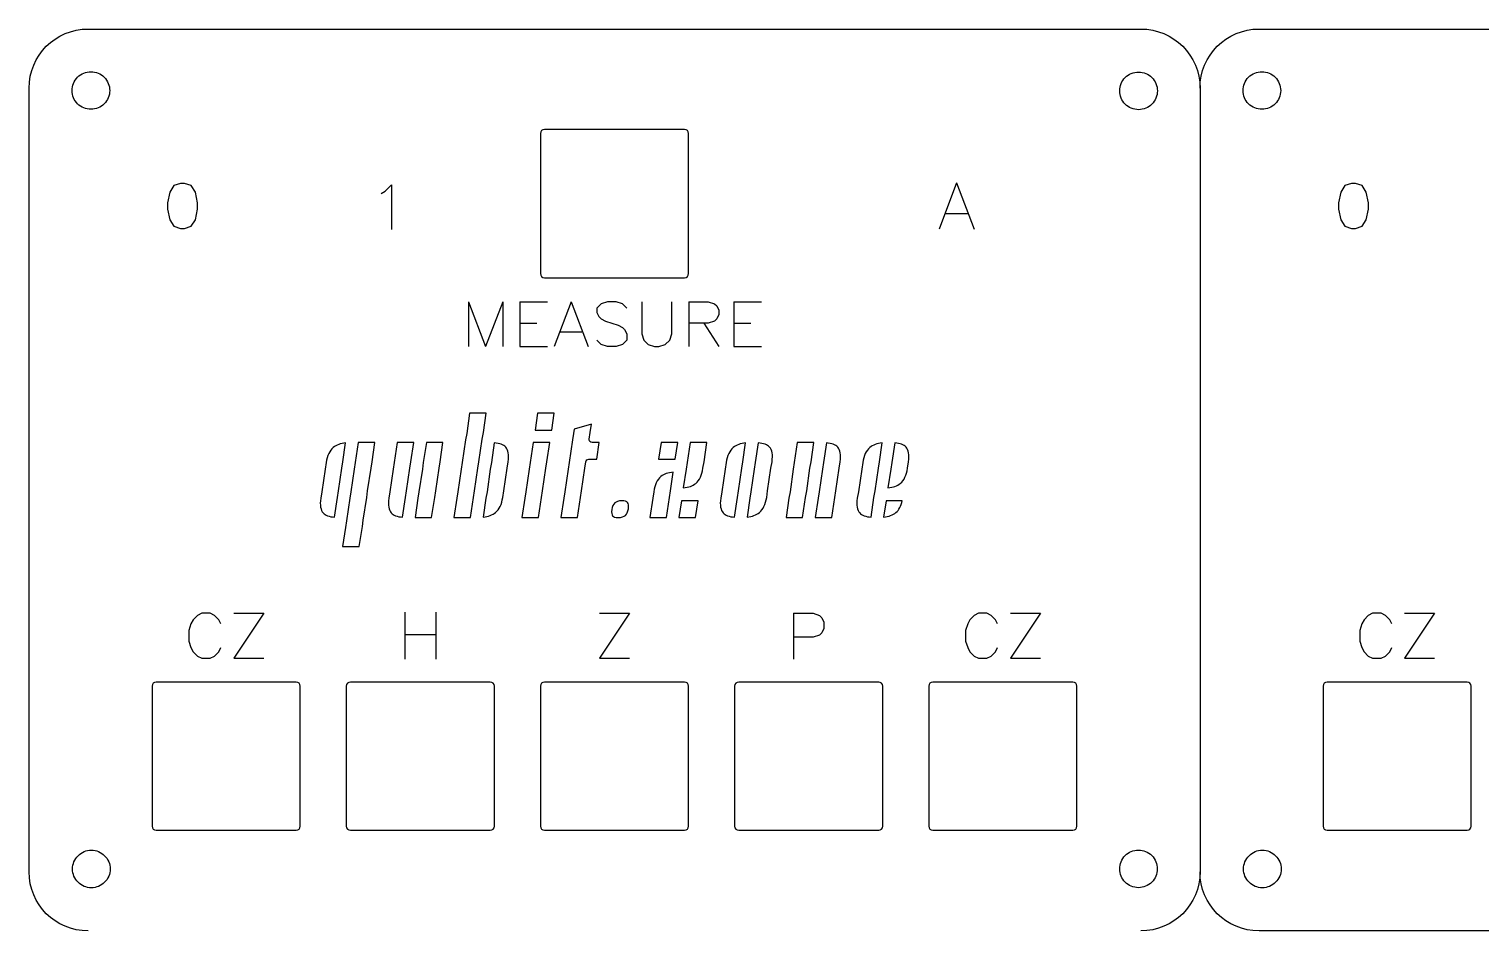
# Model space of a CAD drawing. Extents: x 0 to 498, y 0 to 383.
# Drawn here: x 0 to 123.4, y 230.1 to 306.8 of the extents above; entities that cross this region are included whole.
import ezdxf

# ---------------------------------------------------------------- set-up
doc = ezdxf.new("R2010")
doc.units = 0
doc.layers.get('0').update_dxf_attribs({"true_color": 0xffffff})

msp = doc.modelspace()

# ---------------------------------------------------------------- linework, layer by layer
at = {"color": 1, "true_color": 0xff0000}
for p, q in [((5.03, 306.8), (94.53, 306.8)), ((5.03, 306.8), (5.03, 306.8)), ((104.58, 306.8), (194.09, 306.8)), ((104.58, 306.8), (104.58, 306.8)), ((0, 235.13), (0, 301.77)), ((6.86, 301.57), (6.86, 301.57)), ((95.94, 301.54), (95.94, 301.54)), ((99.56, 301.77), (99.56, 235.13)), ((106.42, 301.57), (106.42, 301.57)), ((55.73, 298.26), (43.83, 298.26)), ((43.83, 285.65), (55.73, 285.65)), ((38.87, 274.12), (37.46, 274.12)), ((37.46, 274.12), (37.46, 274.12)), ((38.63, 272.48), (38.87, 274.12)), ((43.24, 274.12), (43.03, 272.7)), ((44.65, 274.12), (43.24, 274.12)), ((44.44, 272.7), (44.65, 274.12)), ((47.82, 273.2), (46.34, 272.77)), ((47.71, 272.48), (47.82, 273.2)), ((47.82, 273.2), (47.82, 273.2)), ((26.68, 270), (26.92, 271.6)), ((29.41, 271.64), (27.99, 271.64)), ((27.99, 271.64), (27.99, 271.64)), ((29.16, 270), (29.41, 271.64)), ((31.3, 271.64), (31.04, 269.93)), ((32.71, 271.64), (31.3, 271.64)), ((32.46, 270), (32.71, 271.64)), ((33.78, 271.64), (33.52, 269.93)), ((35.19, 271.64), (33.78, 271.64)), ((34.95, 270), (35.19, 271.64)), ((37.12, 271.86), (36.83, 269.93)), ((37.21, 272.41), (37.12, 271.86)), ((38.25, 270), (38.54, 271.93)), ((38.54, 271.93), (38.63, 272.48)), ((39.56, 271.61), (39.31, 269.93)), ((39.56, 271.61), (39.56, 271.61)), ((44.28, 271.64), (42.87, 271.64)), ((43.03, 272.7), (44.44, 272.7)), ((44.03, 270), (44.28, 271.64)), ((46.21, 271.86), (45.92, 269.93)), ((46.29, 272.41), (46.21, 271.86)), ((46.34, 272.77), (46.29, 272.41)), ((47.63, 271.93), (47.71, 272.48)), ((48.27, 270.22), (48.48, 271.64)), ((53.74, 271.64), (53.53, 270.22)), ((55.15, 271.64), (53.74, 271.64)), ((54.94, 270.22), (55.15, 271.64)), ((57.63, 271.64), (56.21, 271.64)), ((56.21, 271.64), (56.21, 271.64)), ((57.39, 270), (57.63, 271.64)), ((60.69, 270), (60.93, 271.6)), ((62, 271.61), (61.74, 269.93)), ((62, 271.61), (62, 271.61)), ((65.32, 271.64), (65.06, 269.93)), ((66.73, 271.64), (65.32, 271.64)), ((66.49, 270), (66.73, 271.64)), ((67.79, 271.61), (67.54, 269.93)), ((67.79, 271.61), (67.79, 271.61)), ((72.3, 270), (72.54, 271.6)), ((73.61, 271.61), (73.36, 269.93)), ((73.61, 271.61), (73.61, 271.61)), ((25.18, 269.38), (24.89, 267.45)), ((25.26, 269.93), (25.18, 269.38)), ((26.31, 267.52), (26.6, 269.45)), ((26.6, 269.45), (26.68, 270)), ((27.65, 269.38), (27.36, 267.45)), ((27.74, 269.93), (27.65, 269.38)), ((28.79, 267.52), (29.08, 269.45)), ((29.08, 269.45), (29.16, 270)), ((30.96, 269.38), (30.67, 267.45)), ((31.04, 269.93), (30.96, 269.38)), ((32.38, 269.45), (32.46, 270)), ((33.44, 269.38), (33.15, 267.45)), ((33.52, 269.93), (33.44, 269.38)), ((34.86, 269.45), (34.95, 270)), ((36.75, 269.38), (36.46, 267.45)), ((36.83, 269.93), (36.75, 269.38)), ((38.17, 269.45), (38.25, 270)), ((39.22, 269.38), (38.94, 267.45)), ((39.31, 269.93), (39.22, 269.38)), ((40.36, 267.52), (40.65, 269.45)), ((40.65, 269.45), (40.73, 270)), ((42.53, 269.38), (42.24, 267.45)), ((42.61, 269.93), (42.53, 269.38)), ((43.66, 267.52), (43.95, 269.45)), ((43.95, 269.45), (44.03, 270)), ((45.83, 269.38), (45.55, 267.45)), ((45.92, 269.93), (45.83, 269.38)), ((46.97, 267.52), (47.25, 269.45)), ((47.25, 269.45), (47.34, 270)), ((47.59, 270.22), (48.27, 270.22)), ((53.53, 270.22), (54.94, 270.22)), ((54.53, 267.52), (54.77, 269.12)), ((54.77, 269.12), (54.77, 269.12)), ((55.88, 269.38), (55.63, 267.78)), ((55.96, 269.93), (55.88, 269.38)), ((57.3, 269.45), (57.39, 270)), ((59.18, 269.38), (58.9, 267.45)), ((59.27, 269.93), (59.18, 269.38)), ((60.6, 269.45), (60.69, 270)), ((61.66, 269.38), (61.37, 267.45)), ((61.74, 269.93), (61.66, 269.38)), ((62.8, 267.52), (63.08, 269.45)), ((63.08, 269.45), (63.17, 270)), ((64.98, 269.38), (64.7, 267.45)), ((65.06, 269.93), (64.98, 269.38)), ((66.4, 269.45), (66.49, 270)), ((67.46, 269.38), (67.17, 267.45)), ((67.54, 269.93), (67.46, 269.38)), ((68.88, 269.45), (68.97, 270)), ((70.8, 269.38), (70.51, 267.45)), ((70.88, 269.93), (70.8, 269.38)), ((71.93, 267.52), (72.22, 269.45)), ((72.22, 269.45), (72.3, 270)), ((73.27, 269.38), (73.03, 267.78)), ((73.36, 269.93), (73.27, 269.38)), ((74.7, 269.45), (74.78, 270)), ((74.78, 270), (74.78, 270)), ((24.89, 267.45), (24.8, 266.9)), ((25.97, 265.29), (26.22, 266.97)), ((26.22, 266.97), (26.31, 267.52)), ((27.28, 266.9), (26.99, 264.97)), ((27.36, 267.45), (27.28, 266.9)), ((28.71, 266.97), (28.79, 267.52)), ((30.67, 267.45), (30.59, 266.9)), ((31.76, 265.29), (32.01, 266.97)), ((32.01, 266.97), (32.1, 267.52)), ((33.07, 266.9), (32.82, 265.26)), ((33.15, 267.45), (33.07, 266.9)), ((34.23, 265.26), (34.49, 266.97)), ((34.49, 266.97), (34.58, 267.52)), ((36.38, 266.9), (36.13, 265.26)), ((36.46, 267.45), (36.38, 266.9)), ((37.54, 265.26), (37.8, 266.97)), ((37.8, 266.97), (37.88, 267.52)), ((38.85, 266.9), (38.61, 265.3)), ((38.94, 267.45), (38.85, 266.9)), ((40.28, 266.97), (40.36, 267.52)), ((42.16, 266.9), (41.91, 265.26)), ((42.24, 267.45), (42.16, 266.9)), ((43.32, 265.26), (43.58, 266.97)), ((43.58, 266.97), (43.66, 267.52)), ((45.46, 266.9), (45.22, 265.26)), ((45.55, 267.45), (45.46, 266.9)), ((46.63, 265.26), (46.88, 266.97)), ((46.88, 266.97), (46.97, 267.52)), ((50.39, 266.68), (50.39, 266.68)), ((53.03, 266.9), (52.78, 265.26)), ((53.11, 267.45), (53.03, 266.9)), ((54.19, 265.26), (54.45, 266.97)), ((54.45, 266.97), (54.53, 267.52)), ((55.47, 266.68), (55.26, 265.26)), ((56.88, 266.68), (55.47, 266.68)), ((56.67, 265.26), (56.88, 266.68)), ((58.9, 267.45), (58.81, 266.9)), ((59.98, 265.29), (60.23, 266.97)), ((60.23, 266.97), (60.32, 267.52)), ((61.29, 266.9), (61.05, 265.3)), ((61.37, 267.45), (61.29, 266.9)), ((62.72, 266.97), (62.8, 267.52)), ((64.61, 266.9), (64.36, 265.26)), ((64.7, 267.45), (64.61, 266.9)), ((65.77, 265.26), (66.03, 266.97)), ((66.03, 266.97), (66.12, 267.52)), ((67.09, 266.9), (66.84, 265.26)), ((67.17, 267.45), (67.09, 266.9)), ((68.25, 265.26), (68.51, 266.97)), ((68.51, 266.97), (68.6, 267.52)), ((70.51, 267.45), (70.42, 266.9)), ((71.59, 265.29), (71.84, 266.97)), ((71.84, 266.97), (71.93, 267.52)), ((72.87, 266.68), (72.66, 265.3)), ((74.24, 266.68), (72.87, 266.68)), ((26.91, 264.41), (26.66, 262.78)), ((26.99, 264.97), (26.91, 264.41)), ((28.08, 262.78), (28.34, 264.49)), ((28.34, 264.49), (28.42, 265.04)), ((32.82, 265.26), (34.23, 265.26)), ((36.13, 265.26), (37.54, 265.26)), ((41.91, 265.26), (43.32, 265.26)), ((45.22, 265.26), (46.63, 265.26)), ((52.78, 265.26), (54.19, 265.26)), ((55.26, 265.26), (56.67, 265.26)), ((64.36, 265.26), (65.77, 265.26)), ((66.84, 265.26), (68.25, 265.26)), ((26.66, 262.78), (28.08, 262.78)), ((22.71, 251.27), (10.81, 251.27)), ((39.22, 251.27), (27.32, 251.27)), ((55.73, 251.27), (43.83, 251.27)), ((72.24, 251.27), (60.34, 251.27)), ((88.75, 251.27), (76.85, 251.27)), ((122.27, 251.27), (110.37, 251.27)), ((10.81, 238.66), (22.71, 238.66)), ((43.83, 238.66), (55.73, 238.66)), ((60.34, 238.66), (72.24, 238.66)), ((76.85, 238.66), (88.75, 238.66)), ((110.37, 238.66), (122.27, 238.66)), ((6.9, 235.37), (6.9, 235.37)), ((95.93, 235.38), (95.93, 235.38)), ((106.46, 235.37), (106.46, 235.37)), ((194.09, 230.1), (104.58, 230.1))]:
    msp.add_line(p, q, dxfattribs=at)
at = {"color": 7, "true_color": 0xffffff}
for p, q in [((11.96, 292.94), (11.78, 292.03)), ((12.32, 293.49), (11.96, 292.94)), ((12.87, 293.67), (12.32, 293.49)), ((13.23, 293.67), (12.87, 293.67)), ((13.78, 293.49), (13.23, 293.67)), ((14.14, 292.94), (13.78, 293.49)), ((14.32, 292.03), (14.14, 292.94)), ((29.93, 292.82), (30.29, 293)), ((30.29, 293), (30.83, 293.54)), ((30.83, 293.54), (30.83, 289.76)), ((78.87, 293.73), (77.37, 289.79)), ((78.87, 293.73), (80.36, 289.79)), ((111.52, 292.94), (111.34, 292.03)), ((111.88, 293.49), (111.52, 292.94)), ((112.43, 293.67), (111.88, 293.49)), ((112.79, 293.67), (112.43, 293.67)), ((113.34, 293.49), (112.79, 293.67)), ((113.7, 292.94), (113.34, 293.49)), ((113.88, 292.03), (113.7, 292.94)), ((11.78, 292.03), (11.78, 291.49)), ((11.78, 291.49), (11.96, 290.58)), ((14.14, 290.58), (14.32, 291.49)), ((14.32, 291.49), (14.32, 292.03)), ((111.34, 292.03), (111.34, 291.49)), ((111.34, 291.49), (111.52, 290.58)), ((113.7, 290.58), (113.88, 291.49)), ((113.88, 291.49), (113.88, 292.03)), ((11.96, 290.58), (12.32, 290.03)), ((13.78, 290.03), (14.14, 290.58)), ((77.93, 291.11), (79.8, 291.11)), ((111.52, 290.58), (111.88, 290.03)), ((113.34, 290.03), (113.7, 290.58)), ((12.32, 290.03), (12.87, 289.85)), ((12.87, 289.85), (13.23, 289.85)), ((13.23, 289.85), (13.78, 290.03)), ((111.88, 290.03), (112.43, 289.85)), ((112.43, 289.85), (112.79, 289.85)), ((112.79, 289.85), (113.34, 290.03)), ((37.36, 283.61), (37.36, 279.79)), ((37.36, 283.61), (38.82, 279.79)), ((40.27, 283.61), (38.82, 279.79)), ((40.27, 283.61), (40.27, 279.79)), ((41.73, 283.61), (41.73, 279.79)), ((41.73, 283.61), (44.09, 283.61)), ((46.09, 283.61), (44.64, 279.79)), ((46.09, 283.61), (47.55, 279.79)), ((48.64, 283.43), (48.28, 283.06)), ((48.28, 283.06), (48.28, 282.7)), ((48.28, 282.7), (48.46, 282.34)), ((49.19, 283.61), (48.64, 283.43)), ((49.92, 283.61), (49.19, 283.61)), ((50.46, 283.43), (49.92, 283.61)), ((50.83, 283.06), (50.46, 283.43)), ((52.1, 283.61), (52.1, 280.88)), ((54.65, 280.88), (54.65, 283.61)), ((56.1, 283.61), (56.1, 279.79)), ((56.1, 283.61), (57.74, 283.61)), ((57.74, 283.61), (58.29, 283.43)), ((58.29, 283.43), (58.47, 283.25)), ((58.47, 283.25), (58.65, 282.88)), ((58.65, 282.88), (58.65, 282.52)), ((59.93, 283.61), (59.93, 279.79)), ((59.93, 283.61), (62.29, 283.61)), ((41.73, 281.79), (43.18, 281.79)), ((48.46, 282.34), (48.64, 282.16)), ((48.64, 282.16), (49.01, 281.97)), ((49.01, 281.97), (50.1, 281.61)), ((50.1, 281.61), (50.46, 281.43)), ((57.74, 281.79), (56.1, 281.79)), ((57.38, 281.79), (58.65, 279.79)), ((58.29, 281.97), (57.74, 281.79)), ((58.47, 282.16), (58.29, 281.97)), ((58.65, 282.52), (58.47, 282.16)), ((59.93, 281.79), (61.38, 281.79)), ((45.18, 281.06), (47, 281.06)), ((48.64, 279.97), (48.28, 280.34)), ((50.46, 281.43), (50.64, 281.25)), ((50.83, 280.34), (50.46, 279.97)), ((50.64, 281.25), (50.83, 280.88)), ((50.83, 280.88), (50.83, 280.34)), ((52.1, 280.88), (52.28, 280.34)), ((52.28, 280.34), (52.65, 279.97)), ((54.1, 279.97), (54.47, 280.34)), ((54.47, 280.34), (54.65, 280.88)), ((41.73, 279.79), (44.09, 279.79)), ((49.19, 279.79), (48.64, 279.97)), ((49.92, 279.79), (49.19, 279.79)), ((50.46, 279.97), (49.92, 279.79)), ((52.65, 279.97), (53.19, 279.79)), ((53.19, 279.79), (53.56, 279.79)), ((53.56, 279.79), (54.1, 279.97)), ((59.93, 279.79), (62.29, 279.79)), ((14.31, 256.94), (13.95, 256.57)), ((14.68, 257.12), (14.31, 256.94)), ((15.4, 257.12), (14.68, 257.12)), ((15.77, 256.94), (15.4, 257.12)), ((16.13, 256.57), (15.77, 256.94)), ((19.95, 257.12), (17.4, 253.3)), ((17.4, 257.12), (19.95, 257.12)), ((31.94, 257.21), (31.94, 253.21)), ((34.6, 257.21), (34.6, 253.21)), ((51.05, 257.12), (48.51, 253.3)), ((48.51, 257.12), (51.05, 257.12)), ((64.99, 257.12), (64.99, 253.21)), ((64.99, 257.12), (66.66, 257.12)), ((66.66, 257.12), (67.22, 256.93)), ((67.22, 256.93), (67.41, 256.74)), ((80.35, 256.94), (79.99, 256.57)), ((80.72, 257.12), (80.35, 256.94)), ((81.44, 257.12), (80.72, 257.12)), ((81.81, 256.94), (81.44, 257.12)), ((82.17, 256.57), (81.81, 256.94)), ((85.99, 257.12), (83.44, 253.3)), ((83.44, 257.12), (85.99, 257.12)), ((113.87, 256.94), (113.51, 256.57)), ((114.24, 257.12), (113.87, 256.94)), ((114.96, 257.12), (114.24, 257.12)), ((115.33, 256.94), (114.96, 257.12)), ((115.69, 256.57), (115.33, 256.94)), ((119.51, 257.12), (116.96, 253.3)), ((116.96, 257.12), (119.51, 257.12)), ((13.77, 256.21), (13.59, 255.66)), ((13.59, 255.66), (13.59, 254.75)), ((13.95, 256.57), (13.77, 256.21)), ((16.31, 256.21), (16.13, 256.57)), ((67.41, 256.74), (67.59, 256.37)), ((67.59, 255.81), (67.41, 255.44)), ((67.59, 256.37), (67.59, 255.81)), ((79.81, 256.21), (79.63, 255.66)), ((79.63, 255.66), (79.63, 254.75)), ((79.99, 256.57), (79.81, 256.21)), ((82.35, 256.21), (82.17, 256.57)), ((113.33, 256.21), (113.15, 255.66)), ((113.15, 255.66), (113.15, 254.75)), ((113.51, 256.57), (113.33, 256.21)), ((115.87, 256.21), (115.69, 256.57)), ((13.59, 254.75), (13.77, 254.21)), ((31.94, 255.3), (34.6, 255.3)), ((66.66, 255.07), (64.99, 255.07)), ((67.22, 255.26), (66.66, 255.07)), ((67.41, 255.44), (67.22, 255.26)), ((79.63, 254.75), (79.81, 254.21)), ((113.15, 254.75), (113.33, 254.21)), ((13.77, 254.21), (13.95, 253.85)), ((13.95, 253.85), (14.31, 253.48)), ((14.31, 253.48), (14.68, 253.3)), ((14.68, 253.3), (15.4, 253.3)), ((15.4, 253.3), (15.77, 253.48)), ((15.77, 253.48), (16.13, 253.85)), ((16.13, 253.85), (16.31, 254.21)), ((17.4, 253.3), (19.95, 253.3)), ((48.51, 253.3), (51.05, 253.3)), ((79.81, 254.21), (79.99, 253.85)), ((79.99, 253.85), (80.35, 253.48)), ((80.35, 253.48), (80.72, 253.3)), ((80.72, 253.3), (81.44, 253.3)), ((81.44, 253.3), (81.81, 253.48)), ((81.81, 253.48), (82.17, 253.85)), ((82.17, 253.85), (82.35, 254.21)), ((83.44, 253.3), (85.99, 253.3)), ((113.33, 254.21), (113.51, 253.85)), ((113.51, 253.85), (113.87, 253.48)), ((113.87, 253.48), (114.24, 253.3)), ((114.24, 253.3), (114.96, 253.3)), ((114.96, 253.3), (115.33, 253.48)), ((115.33, 253.48), (115.69, 253.85)), ((115.69, 253.85), (115.87, 254.21)), ((116.96, 253.3), (119.51, 253.3))]:
    msp.add_line(p, q, dxfattribs=at)
at = {"color": 1, "true_color": 0xff0000}
for points in [[(0, 301.77), (0, 304.55), (2.24, 306.8), (5.03, 306.8)], [(94.53, 306.8), (97.32, 306.8), (99.56, 304.55), (99.56, 301.77)], [(99.56, 301.77), (99.56, 304.55), (101.8, 306.8), (104.58, 306.8)], [(3.66, 301.57), (3.66, 301.99), (3.83, 302.4), (4.13, 302.7)], [(4.13, 302.7), (4.43, 303), (4.84, 303.17), (5.26, 303.17)], [(5.26, 303.17), (5.69, 303.17), (6.09, 303), (6.39, 302.7)], [(6.39, 302.7), (6.69, 302.4), (6.86, 301.99), (6.86, 301.57)], [(92.74, 301.54), (92.74, 301.97), (92.9, 302.38), (93.2, 302.68)], [(93.2, 302.68), (93.5, 302.98), (93.91, 303.14), (94.34, 303.14)], [(94.34, 303.14), (94.76, 303.14), (95.17, 302.98), (95.47, 302.68)], [(95.47, 302.68), (95.77, 302.38), (95.94, 301.97), (95.94, 301.54)], [(103.22, 301.57), (103.22, 301.99), (103.39, 302.4), (103.69, 302.7)], [(103.69, 302.7), (103.99, 303), (104.4, 303.17), (104.82, 303.17)], [(104.82, 303.17), (105.25, 303.17), (105.65, 303), (105.95, 302.7)], [(105.95, 302.7), (106.25, 302.4), (106.42, 301.99), (106.42, 301.57)], [(4.13, 300.44), (3.83, 300.74), (3.66, 301.14), (3.66, 301.57)], [(6.86, 301.57), (6.86, 301.14), (6.69, 300.74), (6.39, 300.44)], [(93.2, 300.41), (92.9, 300.71), (92.74, 301.12), (92.74, 301.54)], [(95.94, 301.54), (95.94, 301.12), (95.77, 300.71), (95.47, 300.41)], [(103.69, 300.44), (103.39, 300.74), (103.22, 301.14), (103.22, 301.57)], [(106.42, 301.57), (106.42, 301.14), (106.25, 300.74), (105.95, 300.44)], [(5.26, 299.97), (4.84, 299.97), (4.43, 300.14), (4.13, 300.44)], [(6.39, 300.44), (6.09, 300.14), (5.69, 299.97), (5.26, 299.97)], [(94.34, 299.94), (93.91, 299.94), (93.5, 300.11), (93.2, 300.41)], [(95.47, 300.41), (95.17, 300.11), (94.76, 299.94), (94.34, 299.94)], [(104.82, 299.97), (104.4, 299.97), (103.99, 300.14), (103.69, 300.44)], [(105.95, 300.44), (105.65, 300.14), (105.25, 299.97), (104.82, 299.97)], [(43.83, 298.26), (43.63, 298.26), (43.48, 298.1), (43.48, 297.91)], [(43.48, 297.91), (43.48, 297.91), (43.48, 286.01), (43.48, 286.01)], [(56.08, 297.91), (56.08, 298.1), (55.92, 298.26), (55.73, 298.26)], [(56.08, 286.01), (56.08, 286.01), (56.08, 297.91), (56.08, 297.91)], [(43.48, 286.01), (43.48, 285.81), (43.63, 285.65), (43.83, 285.65)], [(55.73, 285.65), (55.92, 285.65), (56.08, 285.81), (56.08, 286.01)], [(37.46, 274.12), (37.46, 274.12), (37.21, 272.41), (37.21, 272.41)], [(26.92, 271.6), (26.49, 271.55), (26.13, 271.44), (25.87, 271.22)], [(27.99, 271.64), (27.99, 271.64), (27.74, 269.93), (27.74, 269.93)], [(37.21, 272.41), (37.21, 272.41), (37.21, 272.41), (37.21, 272.41)], [(40.53, 271.25), (40.35, 271.46), (40.02, 271.57), (39.56, 271.61)], [(42.87, 271.64), (42.87, 271.64), (42.61, 269.93), (42.61, 269.93)], [(46.29, 272.41), (46.29, 272.41), (46.29, 272.41), (46.29, 272.41)], [(47.69, 271.73), (47.64, 271.78), (47.62, 271.86), (47.63, 271.93)], [(47.88, 271.64), (47.81, 271.64), (47.74, 271.67), (47.69, 271.73)], [(48.48, 271.64), (48.48, 271.64), (47.88, 271.64), (47.88, 271.64)], [(56.21, 271.64), (56.21, 271.64), (55.96, 269.93), (55.96, 269.93)], [(60.93, 271.6), (60.5, 271.55), (60.13, 271.44), (59.88, 271.22)], [(62.96, 271.25), (62.78, 271.46), (62.45, 271.57), (62, 271.61)], [(68.76, 271.25), (68.58, 271.46), (68.25, 271.57), (67.79, 271.61)], [(72.54, 271.6), (72.1, 271.55), (71.74, 271.44), (71.49, 271.22)], [(74.57, 271.25), (74.39, 271.46), (74.06, 271.57), (73.61, 271.61)], [(25.87, 271.22), (25.56, 270.95), (25.35, 270.53), (25.26, 269.93)], [(40.73, 270), (40.82, 270.6), (40.74, 271), (40.53, 271.25)], [(59.88, 271.22), (59.57, 270.95), (59.36, 270.53), (59.27, 269.93)], [(63.17, 270), (63.26, 270.6), (63.17, 271), (62.96, 271.25)], [(68.97, 270), (69.06, 270.6), (68.97, 271), (68.76, 271.25)], [(71.49, 271.22), (71.18, 270.95), (70.97, 270.53), (70.88, 269.93)], [(74.78, 270), (74.87, 270.6), (74.78, 271), (74.57, 271.25)], [(25.26, 269.93), (25.26, 269.93), (25.26, 269.93), (25.26, 269.93)], [(27.74, 269.93), (27.74, 269.93), (27.74, 269.93), (27.74, 269.93)], [(32.1, 267.52), (32.1, 267.52), (32.38, 269.45), (32.38, 269.45)], [(32.38, 269.45), (32.38, 269.45), (32.38, 269.45), (32.38, 269.45)], [(34.58, 267.52), (34.58, 267.52), (34.86, 269.45), (34.86, 269.45)], [(34.86, 269.45), (34.86, 269.45), (34.86, 269.45), (34.86, 269.45)], [(37.88, 267.52), (37.88, 267.52), (38.17, 269.45), (38.17, 269.45)], [(38.17, 269.45), (38.17, 269.45), (38.17, 269.45), (38.17, 269.45)], [(40.65, 269.45), (40.65, 269.45), (40.65, 269.45), (40.65, 269.45)], [(42.61, 269.93), (42.61, 269.93), (42.61, 269.93), (42.61, 269.93)], [(47.25, 269.45), (47.25, 269.45), (47.25, 269.45), (47.25, 269.45)], [(47.34, 270), (47.36, 270.13), (47.46, 270.22), (47.59, 270.22)], [(54.77, 269.12), (54.34, 269.07), (53.98, 268.96), (53.72, 268.74)], [(55.96, 269.93), (55.96, 269.93), (55.96, 269.93), (55.96, 269.93)], [(56.69, 268.16), (57, 268.43), (57.21, 268.85), (57.3, 269.45)], [(60.32, 267.52), (60.32, 267.52), (60.6, 269.45), (60.6, 269.45)], [(60.6, 269.45), (60.6, 269.45), (60.6, 269.45), (60.6, 269.45)], [(63.08, 269.45), (63.08, 269.45), (63.08, 269.45), (63.08, 269.45)], [(66.12, 267.52), (66.12, 267.52), (66.4, 269.45), (66.4, 269.45)], [(66.4, 269.45), (66.4, 269.45), (66.4, 269.45), (66.4, 269.45)], [(68.6, 267.52), (68.6, 267.52), (68.88, 269.45), (68.88, 269.45)], [(68.88, 269.45), (68.88, 269.45), (68.88, 269.45), (68.88, 269.45)], [(70.88, 269.93), (70.88, 269.93), (70.88, 269.93), (70.88, 269.93)], [(73.36, 269.93), (73.36, 269.93), (73.36, 269.93), (73.36, 269.93)], [(74.08, 268.16), (74.4, 268.43), (74.61, 268.85), (74.7, 269.45)], [(53.72, 268.74), (53.41, 268.47), (53.2, 268.05), (53.11, 267.45)], [(55.63, 267.78), (56.07, 267.82), (56.43, 267.94), (56.69, 268.16)], [(73.03, 267.78), (73.47, 267.82), (73.83, 267.94), (74.08, 268.16)], [(24.8, 266.9), (24.71, 266.29), (24.8, 265.9), (25.01, 265.65)], [(26.22, 266.97), (26.22, 266.97), (26.22, 266.97), (26.22, 266.97)], [(28.42, 265.04), (28.42, 265.04), (28.71, 266.97), (28.71, 266.97)], [(28.71, 266.97), (28.71, 266.97), (28.71, 266.97), (28.71, 266.97)], [(30.59, 266.9), (30.5, 266.29), (30.59, 265.9), (30.8, 265.65)], [(30.67, 267.45), (30.67, 267.45), (30.67, 267.45), (30.67, 267.45)], [(33.15, 267.45), (33.15, 267.45), (33.15, 267.45), (33.15, 267.45)], [(36.46, 267.45), (36.46, 267.45), (36.46, 267.45), (36.46, 267.45)], [(38.94, 267.45), (38.94, 267.45), (38.94, 267.45), (38.94, 267.45)], [(39.66, 265.68), (39.98, 265.95), (40.19, 266.37), (40.28, 266.97)], [(43.58, 266.97), (43.58, 266.97), (43.58, 266.97), (43.58, 266.97)], [(45.55, 267.45), (45.55, 267.45), (45.55, 267.45), (45.55, 267.45)], [(50.39, 266.68), (50.12, 266.68), (49.93, 266.61), (49.81, 266.5)], [(50.89, 266.53), (50.81, 266.61), (50.67, 266.68), (50.39, 266.68)], [(54.45, 266.97), (54.45, 266.97), (54.45, 266.97), (54.45, 266.97)], [(58.81, 266.9), (58.72, 266.29), (58.81, 265.9), (59.02, 265.65)], [(58.9, 267.45), (58.9, 267.45), (58.9, 267.45), (58.9, 267.45)], [(61.37, 267.45), (61.37, 267.45), (61.37, 267.45), (61.37, 267.45)], [(62.1, 265.68), (62.41, 265.95), (62.62, 266.37), (62.72, 266.97)], [(64.7, 267.45), (64.7, 267.45), (64.7, 267.45), (64.7, 267.45)], [(67.17, 267.45), (67.17, 267.45), (67.17, 267.45), (67.17, 267.45)], [(70.42, 266.9), (70.33, 266.29), (70.42, 265.9), (70.63, 265.65)], [(71.84, 266.97), (71.84, 266.97), (71.84, 266.97), (71.84, 266.97)], [(73.71, 265.68), (73.97, 265.9), (74.13, 266.25), (74.24, 266.68)], [(25.01, 265.65), (25.19, 265.44), (25.52, 265.32), (25.97, 265.29)], [(30.8, 265.65), (30.97, 265.44), (31.3, 265.32), (31.76, 265.29)], [(38.61, 265.3), (39.05, 265.34), (39.41, 265.46), (39.66, 265.68)], [(49.54, 265.93), (49.5, 265.65), (49.55, 265.49), (49.62, 265.41)], [(49.81, 266.5), (49.68, 266.39), (49.58, 266.21), (49.54, 265.93)], [(50.11, 265.26), (50.39, 265.26), (50.57, 265.32), (50.7, 265.44)], [(50.7, 265.44), (50.83, 265.55), (50.92, 265.73), (50.96, 266.01)], [(50.96, 266.01), (51.01, 266.29), (50.96, 266.44), (50.89, 266.53)], [(59.02, 265.65), (59.2, 265.44), (59.52, 265.32), (59.98, 265.29)], [(61.05, 265.3), (61.48, 265.34), (61.84, 265.46), (62.1, 265.68)], [(70.63, 265.65), (70.81, 265.44), (71.14, 265.32), (71.59, 265.29)], [(72.66, 265.3), (73.1, 265.34), (73.46, 265.46), (73.71, 265.68)], [(26.99, 264.97), (26.99, 264.97), (26.99, 264.97), (26.99, 264.97)], [(49.62, 265.41), (49.69, 265.32), (49.83, 265.26), (50.11, 265.26)], [(10.81, 251.27), (10.61, 251.27), (10.46, 251.11), (10.46, 250.92)], [(10.46, 250.92), (10.46, 250.92), (10.46, 239.02), (10.46, 239.02)], [(23.06, 250.92), (23.06, 251.11), (22.91, 251.27), (22.71, 251.27)], [(23.06, 239.02), (23.06, 239.02), (23.06, 250.92), (23.06, 250.92)], [(27.32, 251.27), (27.12, 251.27), (26.97, 251.11), (26.97, 250.92)], [(26.97, 250.92), (26.97, 250.92), (26.97, 239.02), (26.97, 239.02)], [(39.57, 250.92), (39.57, 251.11), (39.42, 251.27), (39.22, 251.27)], [(39.57, 239.02), (39.57, 239.02), (39.57, 250.92), (39.57, 250.92)], [(43.83, 251.27), (43.63, 251.27), (43.48, 251.11), (43.48, 250.92)], [(43.48, 250.92), (43.48, 250.92), (43.48, 239.02), (43.48, 239.02)], [(56.08, 250.92), (56.08, 251.11), (55.92, 251.27), (55.73, 251.27)], [(56.08, 239.02), (56.08, 239.02), (56.08, 250.92), (56.08, 250.92)], [(60.34, 251.27), (60.14, 251.27), (59.99, 251.11), (59.99, 250.92)], [(59.99, 250.92), (59.99, 250.92), (59.99, 239.02), (59.99, 239.02)], [(72.59, 250.92), (72.59, 251.11), (72.44, 251.27), (72.24, 251.27)], [(72.59, 239.02), (72.59, 239.02), (72.59, 250.92), (72.59, 250.92)], [(76.85, 251.27), (76.65, 251.27), (76.5, 251.11), (76.5, 250.92)], [(76.5, 250.92), (76.5, 250.92), (76.5, 239.02), (76.5, 239.02)], [(89.1, 250.92), (89.1, 251.11), (88.95, 251.27), (88.75, 251.27)], [(89.1, 239.02), (89.1, 239.02), (89.1, 250.92), (89.1, 250.92)], [(110.37, 251.27), (110.17, 251.27), (110.02, 251.11), (110.02, 250.92)], [(110.02, 250.92), (110.02, 250.92), (110.02, 239.02), (110.02, 239.02)], [(122.62, 250.92), (122.62, 251.11), (122.46, 251.27), (122.27, 251.27)], [(122.62, 239.02), (122.62, 239.02), (122.62, 250.92), (122.62, 250.92)], [(10.46, 239.02), (10.46, 238.82), (10.61, 238.66), (10.81, 238.66)], [(22.71, 238.66), (22.91, 238.66), (23.06, 238.82), (23.06, 239.02)], [(26.97, 239.02), (26.97, 238.82), (27.12, 238.66), (27.32, 238.66)], [(27.32, 238.66), (27.32, 238.66), (39.22, 238.66), (39.22, 238.66)], [(39.22, 238.66), (39.42, 238.66), (39.57, 238.82), (39.57, 239.02)], [(43.48, 239.02), (43.48, 238.82), (43.63, 238.66), (43.83, 238.66)], [(55.73, 238.66), (55.92, 238.66), (56.08, 238.82), (56.08, 239.02)], [(59.99, 239.02), (59.99, 238.82), (60.14, 238.66), (60.34, 238.66)], [(72.24, 238.66), (72.44, 238.66), (72.59, 238.82), (72.59, 239.02)], [(76.5, 239.02), (76.5, 238.82), (76.65, 238.66), (76.85, 238.66)], [(88.75, 238.66), (88.95, 238.66), (89.1, 238.82), (89.1, 239.02)], [(110.02, 239.02), (110.02, 238.82), (110.17, 238.66), (110.37, 238.66)], [(122.27, 238.66), (122.46, 238.66), (122.62, 238.82), (122.62, 239.02)], [(3.7, 235.37), (3.7, 235.79), (3.87, 236.2), (4.17, 236.5)], [(4.17, 236.5), (4.47, 236.8), (4.87, 236.97), (5.3, 236.97)], [(5.3, 236.97), (5.72, 236.97), (6.13, 236.8), (6.43, 236.5)], [(6.43, 236.5), (6.73, 236.2), (6.9, 235.79), (6.9, 235.37)], [(92.73, 235.38), (92.73, 235.8), (92.9, 236.21), (93.2, 236.51)], [(93.2, 236.51), (93.5, 236.81), (93.9, 236.98), (94.33, 236.98)], [(94.33, 236.98), (94.75, 236.98), (95.16, 236.81), (95.46, 236.51)], [(95.46, 236.51), (95.76, 236.21), (95.93, 235.8), (95.93, 235.38)], [(103.26, 235.37), (103.26, 235.79), (103.43, 236.2), (103.73, 236.5)], [(103.73, 236.5), (104.03, 236.8), (104.43, 236.97), (104.86, 236.97)], [(104.86, 236.97), (105.28, 236.97), (105.69, 236.8), (105.99, 236.5)], [(105.99, 236.5), (106.29, 236.2), (106.46, 235.79), (106.46, 235.37)], [(5.03, 230.1), (2.24, 230.1), (0, 232.34), (0, 235.13)], [(4.17, 234.24), (3.87, 234.54), (3.7, 234.94), (3.7, 235.37)], [(6.9, 235.37), (6.9, 234.94), (6.73, 234.54), (6.43, 234.24)], [(93.2, 234.25), (92.9, 234.55), (92.73, 234.95), (92.73, 235.38)], [(99.56, 235.13), (99.56, 232.34), (97.32, 230.1), (94.53, 230.1)], [(95.93, 235.38), (95.93, 234.95), (95.76, 234.55), (95.46, 234.25)], [(104.58, 230.1), (101.8, 230.1), (99.56, 232.34), (99.56, 235.13)], [(103.73, 234.24), (103.43, 234.54), (103.26, 234.94), (103.26, 235.37)], [(106.46, 235.37), (106.46, 234.94), (106.29, 234.54), (105.99, 234.24)], [(5.3, 233.77), (4.87, 233.77), (4.47, 233.94), (4.17, 234.24)], [(6.43, 234.24), (6.13, 233.94), (5.72, 233.77), (5.3, 233.77)], [(94.33, 233.78), (93.9, 233.78), (93.5, 233.95), (93.2, 234.25)], [(95.46, 234.25), (95.16, 233.95), (94.75, 233.78), (94.33, 233.78)], [(104.86, 233.77), (104.43, 233.77), (104.03, 233.94), (103.73, 234.24)], [(105.99, 234.24), (105.69, 233.94), (105.28, 233.77), (104.86, 233.77)]]:
    msp.add_open_spline(points, degree=3, dxfattribs=at)

doc.saveas('drawing.dxf')
